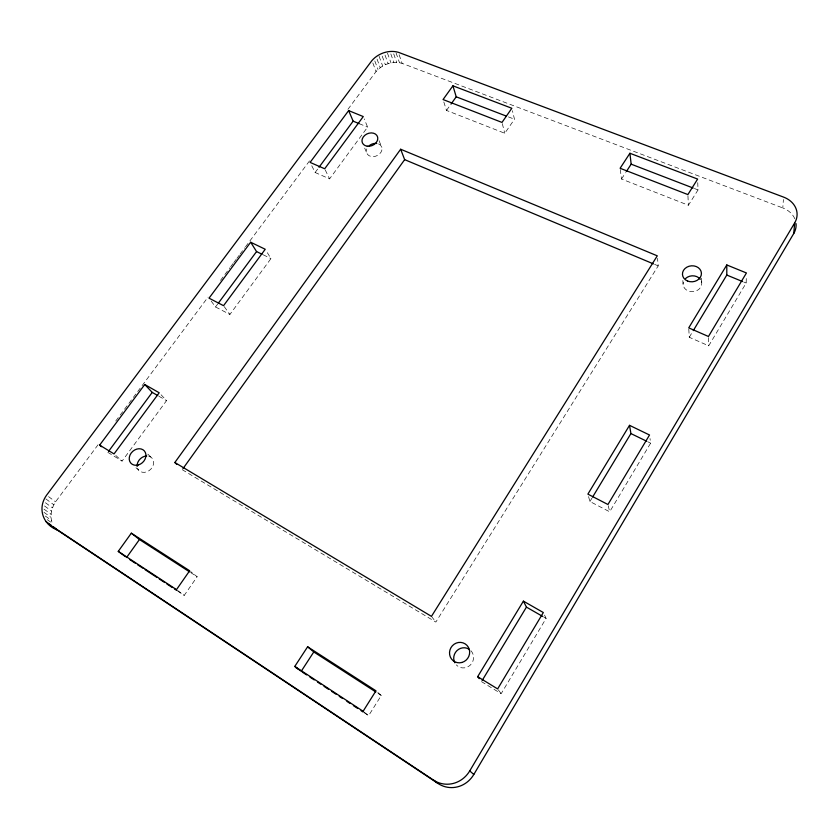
<?xml version="1.0" encoding="UTF-8"?>
<svg xmlns="http://www.w3.org/2000/svg" width="839" height="839" viewBox="0 0 839 839"><rect width="100%" height="100%" fill="white"/><g stroke="black" fill="none" stroke-linecap="round" stroke-linejoin="round"><path stroke-width="0.63" stroke-dasharray="4.2 3.15" d="M47.236 519.645L52.291 523.211C49.595 516.09 51.473 508.004 55.563 501.806L98.562 444.093M688.798 329.045L689.259 337.257L708.703 345.825L746.165 283.026L746.332 276.744M794.795 218.748A23.586 19.213 -2.4 0 0 782.797 207.957L783.406 199.514M481.481 681.625L501.166 693.706L546.105 618.385L544.438 614.882M588.559 496.594L589.922 501.512L609.691 511.79L650.634 443.16L649.994 438.493M589.922 501.512L591.935 498.167M689.259 337.257L692.615 331.709M364.283 712.783L368.636 715.646L381.273 695.479L377.728 692.374M620.262 169.468L621.489 179.022L688.399 205.251L698.017 189.908L697.754 182.682M182.22 469.662L435.85 622.066L658.216 265.869L657.514 258.339M621.489 179.022L625.632 172.656M177.711 591.086L184.234 595.375L197.155 576.75L190.579 571.506M443.821 101.959L446.484 110.423L504.763 133.265L514.485 119.243L512.43 110.706M446.484 110.423L450.228 105.19M107.832 452.336L122.085 461.083L166.552 400.612L160.836 394.519M211.187 301.096L215.518 306.959L229.907 314.436L270.966 258.58L266.508 251.333M311.772 165.765L315.128 172.498L329.58 178.864L367.618 127.119L364.231 118.907M215.518 306.959L217.846 303.823M315.128 172.498L318.233 168.314M115.761 421L208.009 297.163M220.51 280.373L229.896 267.788M230.673 266.739L233.022 263.582M233.798 262.534L236.147 259.387M236.923 258.339L239.272 255.192M240.059 254.144L244.747 247.841M245.523 246.792L309.633 160.742M347.933 109.322L376.071 71.535C382.343 64.32 392.83 60.733 402.122 63.365L782.797 207.957M508.424 116.904L514.485 119.243M694.367 188.502L698.017 189.908M359.176 123.648L367.618 127.119M743.742 282.03L746.165 283.026M654.598 264.358L658.216 265.869M263.205 254.804L270.966 258.58M647.771 441.765L650.634 443.16M158.844 396.186L166.552 400.612M543.913 617.137L546.105 618.385M190.621 572.534L197.155 576.75M378.011 693.371L381.273 695.479M45.379 516.09L51.441 520.379M43.974 512.335L51.032 517.369M44.027 509.179L51.085 514.234M44.53 505.969L51.567 511.056M45.474 502.771L52.5 507.878M45.83 498.901L53.843 504.774M48.589 496.646L55.563 501.806M177.459 590.352L184.234 595.375M364.032 711.996L368.636 715.646M115.824 455.514L122.085 461.083M135.991 467.763L138.624 470.123M147.811 454.161L152.09 458.188M431.456 616.371L435.85 622.066M498.335 689.878L501.166 693.706M224.254 306.654L229.907 314.436M325.228 169.898L329.58 178.864M364.682 148.125L367.136 153.883M379.06 140.658L381.881 147.622M372.852 63.009L376.071 71.535M374.813 60.964L378.011 69.511M377.047 59.118L380.235 67.676M379.081 56.276L382.699 66.071M382.217 56.15L385.353 64.729M385.028 55.091L388.132 63.691M387.471 53.13L391.005 62.956M390.827 53.937L393.89 62.547M393.711 53.864L396.742 62.485M396.06 52.899L399.511 62.757M399.123 54.734L402.122 63.365M502.299 123.627L504.763 133.265M608.233 505.718L609.691 511.79M682.841 280.541L683.072 284.253M687.938 195.77L688.399 205.251M701.593 278.181L701.771 283.163M708.483 337.656L708.703 345.825M470.92 650.728A10.204 9.816 -57 0 1 470.364 665.023A10.204 9.816 -57 0 1 456.301 664.908M701.352 281.128A9.365 7.918 -5.1 0 1 692.794 291.647A9.365 7.918 -5.1 0 1 683.303 282.198M378.599 143.941A8.075 6.334 -23.5 0 1 381.021 152.174A8.075 6.334 -23.5 0 1 370.974 156.442A8.075 6.334 -23.5 0 1 366.821 148.933M148.786 456.185A8.998 7.394 -43.7 0 1 151.01 468.97A8.998 7.394 -43.7 0 1 137.617 468.456"/><path stroke-width="1.26" d="M693.287 330.597L726.794 275.056L726.794 264.956L746.437 272.969L708.452 336.481L688.735 327.871L726.794 264.956M793.746 233.515L794.69 222.88A23.912 19.391 -2.7 0 0 783.574 197.102L398.273 52.27C388.866 49.648 378.274 53.287 371.929 60.576L46.596 495.167C37.377 507.857 42.474 524.354 57.283 530.038L438.094 783.521A27.131 25.6 -78.8 0 0 473.804 774.491L793.746 233.515A23.586 19.213 -2.4 0 0 796.054 223.656M48.222 523.693L433.469 780.081A27.54 25.967 -77.6 0 0 469.746 770.894L794.69 222.88M592.607 497.055L630.918 433.574L629.523 425.331L649.522 435.001L607.939 504.501L587.887 494.129L629.523 425.331M482.152 680.513L526.441 607.111L523.389 601.133L477.664 676.695L479.195 678.667M301.18 671.336L313.786 651.955L307.619 646.785L294.783 666.428L300.383 670.728M626.324 171.596L631.159 164.161L629.911 153.264L697.629 179.074L687.886 194.575L620.115 168.272L629.911 153.264M126.584 557.505L139.442 539.529L189.53 571.831M450.983 104.141L456.217 96.81L452.924 85.819L511.842 108.273L501.984 122.421L443.055 99.547L452.924 85.819M182.986 468.602L404.65 159.641L400.654 149.237L174.848 462.499L176.693 464.292M118.247 551.38L131.324 533.184L189.645 570.761L176.494 589.628L118.247 551.38L125.546 556.739M108.619 451.277L152.237 392.4L144.759 384.503L99.642 445.11L101.467 446.715M218.622 302.774L256.556 251.574L250.672 242.23L209.026 298.17L223.552 305.679L265.229 249.267L250.672 242.23M319.009 167.265L353.146 121.162L348.646 110.601L310.094 162.399L324.693 168.775L363.266 116.569L348.646 110.601M456.217 96.81L505.99 115.971M631.159 164.161L693.15 188.03M353.146 121.162L359.176 123.648M726.794 275.056L742.536 281.537M400.654 149.237L657.283 255.832L431.456 616.371L174.848 462.499M404.65 159.641L653.382 263.855M256.556 251.574L262.093 254.269M630.918 433.574L646.649 441.22M296.188 667.98L298.002 668.903M144.759 384.503L159.2 392.778L114.031 453.92L99.642 445.11M523.389 601.133L543.326 612.533L497.632 688.924L477.664 676.695M152.237 392.4L157.742 395.557M526.441 607.111L542.823 616.508M307.619 646.785L375.966 690.822L363.109 711.273L294.783 666.428M313.786 651.955L375.83 691.965M302.26 672.06L306.613 674.913M309.885 677.052L314.237 679.915M317.499 682.055L320.76 684.205M324.022 686.344L328.374 689.207M331.646 691.346L335.999 694.21M339.26 696.349L342.522 698.488M346.874 701.352L350.146 703.491M353.408 705.641L357.76 708.494M361.022 710.643L363.203 712.07M129.846 559.644L135.289 563.221M137.46 564.647L142.903 568.223M145.074 569.65L157.04 577.515M159.211 578.941L164.654 582.518M166.825 583.944L172.268 587.52M174.439 588.947L176.62 590.373M46.166 521.732L51.21 525.266M53.224 526.672L57.283 530.038M433.469 780.081L438.094 783.521M131.324 533.184L139.442 539.529M469.746 770.894L473.804 774.491M454.822 662.8A10.204 9.816 -57 0 1 468.938 649.124M685.557 278.517A9.365 7.918 -5.1 0 1 700.313 279.282M369.108 145.808A8.075 6.334 -23.5 0 1 376.774 143.448M137.135 466.505A8.998 7.394 -43.7 0 1 146.72 455.976M138.383 464.932A9.124 7.457 -43.5 0 0 144.392 450.952A9.124 7.457 -43.5 0 0 129.961 455.147A9.124 7.457 -43.5 0 0 138.383 464.932M461.807 662.485A10.351 9.942 -55.5 0 0 466.998 645.39A10.351 9.942 -55.5 0 0 449.966 649.942A10.351 9.942 -55.5 0 0 461.807 662.485M367.272 146.217A8.17 6.376 -23.5 0 0 377.655 137.177A8.17 6.376 -23.5 0 0 364.713 135.404A8.17 6.376 -23.5 0 0 367.272 146.217M687.55 281.013A9.502 7.991 -5.4 0 0 701.425 273.189A9.502 7.991 -5.4 0 0 686.858 267.18A9.502 7.991 -5.4 0 0 687.55 281.013"/></g></svg>
